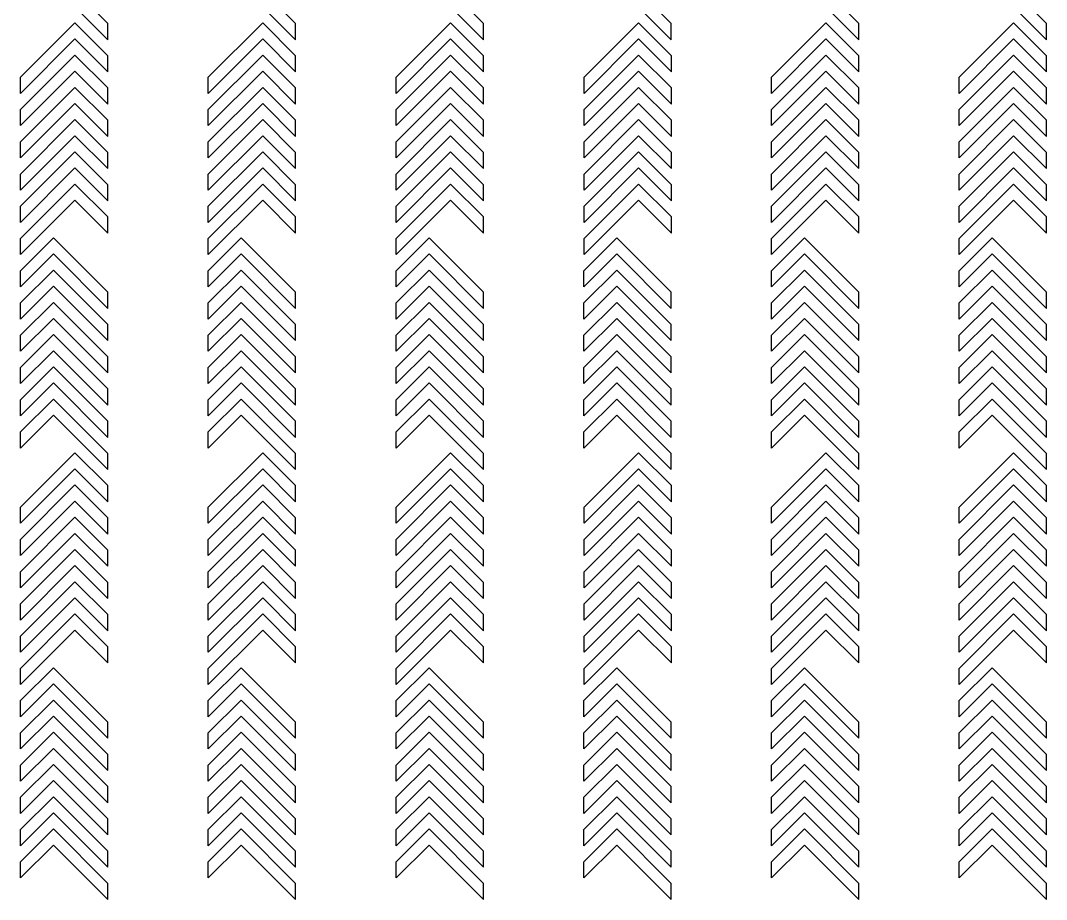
# Model space of a CAD drawing. Header units: millimetres. Extents: x 46777 to 318235, y 145162 to 336036.
# Drawn here: x 143669 to 145260, y 161289 to 162652 of the extents above; entities that cross this region are included whole.
import ezdxf

# ---------------------------------------------------------------- set-up
doc = ezdxf.new("R2010")
doc.units = ezdxf.units.MM

msp = doc.modelspace()

# ---------------------------------------------------------------- linework, layer by layer
at = {"color": 40, "true_color": 0xf8d731}
for p, q in [((143804.2, 162647.6), (143719.9, 162731.9)), ((144095.4, 162647.6), (144011, 162731.9)), ((144386.5, 162647.6), (144302.2, 162731.9)), ((144677.9, 162647.6), (144593.6, 162731.9)), ((144968.8, 162647.6), (144884.4, 162731.9)), ((145259.5, 162647.6), (145175.2, 162731.9)), ((143804.2, 162622.6), (143719.9, 162706.9)), ((144095.4, 162622.6), (144011, 162706.9)), ((144386.5, 162622.6), (144302.2, 162706.9)), ((144677.9, 162622.6), (144593.6, 162706.9)), ((144968.8, 162622.6), (144884.4, 162706.9)), ((145259.5, 162622.6), (145175.2, 162706.9)), ((143668.9, 162564.3), (143753.2, 162648.7)), ((143753.2, 162648.7), (143804.3, 162597.7)), ((143804.2, 162622.6), (143804.2, 162647.6)), ((143960, 162564.3), (144044.4, 162648.7)), ((144044.4, 162648.7), (144095.4, 162597.7)), ((144095.4, 162622.6), (144095.4, 162647.6)), ((144251.1, 162564.3), (144335.5, 162648.7)), ((144335.5, 162648.7), (144386.6, 162597.7)), ((144386.5, 162622.6), (144386.5, 162647.6)), ((144542.6, 162564.3), (144626.9, 162648.7)), ((144626.9, 162648.7), (144678, 162597.7)), ((144677.9, 162622.6), (144677.9, 162647.6)), ((144833.4, 162564.3), (144917.7, 162648.7)), ((144917.7, 162648.7), (144968.8, 162597.7)), ((144968.8, 162622.6), (144968.8, 162647.6)), ((145124.2, 162564.3), (145208.5, 162648.7)), ((145208.5, 162648.7), (145259.6, 162597.7)), ((145259.5, 162622.6), (145259.5, 162647.6)), ((143668.9, 162539.3), (143753.2, 162623.7)), ((143753.2, 162623.7), (143804.3, 162572.7)), ((143960, 162539.3), (144044.4, 162623.7)), ((144044.4, 162623.7), (144095.4, 162572.7)), ((144251.1, 162539.3), (144335.5, 162623.7)), ((144335.5, 162623.7), (144386.6, 162572.7)), ((144542.6, 162539.3), (144626.9, 162623.7)), ((144626.9, 162623.7), (144678, 162572.7)), ((144833.4, 162539.3), (144917.7, 162623.7)), ((144917.7, 162623.7), (144968.8, 162572.7)), ((145124.2, 162539.3), (145208.5, 162623.7)), ((145208.5, 162623.7), (145259.6, 162572.7)), ((143668.9, 162514.3), (143753.2, 162598.7)), ((143753.2, 162598.7), (143804.3, 162547.7)), ((143804.3, 162572.7), (143804.3, 162597.7)), ((143960, 162514.3), (144044.4, 162598.7)), ((144044.4, 162598.7), (144095.4, 162547.7)), ((144095.4, 162572.7), (144095.4, 162597.7)), ((144251.1, 162514.3), (144335.5, 162598.7)), ((144335.5, 162598.7), (144386.6, 162547.7)), ((144386.6, 162572.7), (144386.6, 162597.7)), ((144542.6, 162514.3), (144626.9, 162598.7)), ((144626.9, 162598.7), (144678, 162547.7)), ((144678, 162572.7), (144678, 162597.7)), ((144833.4, 162514.3), (144917.7, 162598.7)), ((144917.7, 162598.7), (144968.8, 162547.7)), ((144968.8, 162572.7), (144968.8, 162597.7)), ((145124.2, 162514.3), (145208.5, 162598.7)), ((145208.5, 162598.7), (145259.6, 162547.7)), ((145259.6, 162572.7), (145259.6, 162597.7)), ((143668.9, 162489.3), (143753.2, 162573.7)), ((143668.9, 162539.3), (143668.9, 162564.3)), ((143753.2, 162573.7), (143804.3, 162522.7)), ((143960, 162489.3), (144044.4, 162573.7)), ((143960, 162539.3), (143960, 162564.3)), ((144044.4, 162573.7), (144095.4, 162522.7)), ((144251.1, 162489.3), (144335.5, 162573.7)), ((144251.1, 162539.3), (144251.1, 162564.3)), ((144335.5, 162573.7), (144386.6, 162522.7)), ((144542.6, 162489.3), (144626.9, 162573.7)), ((144542.6, 162539.3), (144542.6, 162564.3)), ((144626.9, 162573.7), (144678, 162522.7)), ((144833.4, 162489.3), (144917.7, 162573.7)), ((144833.4, 162539.3), (144833.4, 162564.3)), ((144917.7, 162573.7), (144968.8, 162522.7)), ((145124.2, 162489.3), (145208.5, 162573.7)), ((145124.2, 162539.3), (145124.2, 162564.3)), ((145208.5, 162573.7), (145259.6, 162522.7)), ((143668.9, 162464.3), (143753.2, 162548.7)), ((143753.2, 162548.7), (143804.3, 162497.7)), ((143804.3, 162522.7), (143804.3, 162547.7)), ((143960, 162464.3), (144044.4, 162548.7)), ((144044.4, 162548.7), (144095.4, 162497.7)), ((144095.4, 162522.7), (144095.4, 162547.7)), ((144251.1, 162464.3), (144335.5, 162548.7)), ((144335.5, 162548.7), (144386.6, 162497.7)), ((144386.6, 162522.7), (144386.6, 162547.7)), ((144542.6, 162464.3), (144626.9, 162548.7)), ((144626.9, 162548.7), (144678, 162497.7)), ((144678, 162522.7), (144678, 162547.7)), ((144833.4, 162464.3), (144917.7, 162548.7)), ((144917.7, 162548.7), (144968.8, 162497.7)), ((144968.8, 162522.7), (144968.8, 162547.7)), ((145124.2, 162464.3), (145208.5, 162548.7)), ((145208.5, 162548.7), (145259.6, 162497.7)), ((145259.6, 162522.7), (145259.6, 162547.7)), ((143668.9, 162439.3), (143753.2, 162523.7)), ((143753.2, 162523.7), (143804.3, 162472.7)), ((143960, 162439.3), (144044.4, 162523.7)), ((144044.4, 162523.7), (144095.4, 162472.7)), ((144251.1, 162439.3), (144335.5, 162523.7)), ((144335.5, 162523.7), (144386.6, 162472.7)), ((144542.6, 162439.3), (144626.9, 162523.7)), ((144626.9, 162523.7), (144678, 162472.7)), ((144833.4, 162439.3), (144917.7, 162523.7)), ((144917.7, 162523.7), (144968.8, 162472.7)), ((145124.2, 162439.3), (145208.5, 162523.7)), ((145208.5, 162523.7), (145259.6, 162472.7)), ((143668.9, 162489.3), (143668.9, 162514.3)), ((143960, 162489.3), (143960, 162514.3)), ((144251.1, 162489.3), (144251.1, 162514.3)), ((144542.6, 162489.3), (144542.6, 162514.3)), ((144833.4, 162489.3), (144833.4, 162514.3)), ((145124.2, 162489.3), (145124.2, 162514.3)), ((143668.9, 162414.3), (143753.2, 162498.7)), ((143753.2, 162498.7), (143804.3, 162447.7)), ((143804.3, 162472.7), (143804.3, 162497.7)), ((143960, 162414.3), (144044.4, 162498.7)), ((144044.4, 162498.7), (144095.4, 162447.7)), ((144095.4, 162472.7), (144095.4, 162497.7)), ((144251.1, 162414.3), (144335.5, 162498.7)), ((144335.5, 162498.7), (144386.6, 162447.7)), ((144386.6, 162472.7), (144386.6, 162497.7)), ((144542.6, 162414.3), (144626.9, 162498.7)), ((144626.9, 162498.7), (144678, 162447.7)), ((144678, 162472.7), (144678, 162497.7)), ((144833.4, 162414.3), (144917.7, 162498.7)), ((144917.7, 162498.7), (144968.8, 162447.7)), ((144968.8, 162472.7), (144968.8, 162497.7)), ((145124.2, 162414.3), (145208.5, 162498.7)), ((145208.5, 162498.7), (145259.6, 162447.7)), ((145259.6, 162472.7), (145259.6, 162497.7)), ((143668.9, 162389.3), (143753.2, 162473.7)), ((143753.2, 162473.7), (143804.3, 162422.7)), ((143960, 162389.3), (144044.4, 162473.7)), ((144044.4, 162473.7), (144095.4, 162422.7)), ((144251.1, 162389.3), (144335.5, 162473.7)), ((144335.5, 162473.7), (144386.6, 162422.7)), ((144542.6, 162389.3), (144626.9, 162473.7)), ((144626.9, 162473.7), (144678, 162422.7)), ((144833.4, 162389.3), (144917.7, 162473.7)), ((144917.7, 162473.7), (144968.8, 162422.7)), ((145124.2, 162389.3), (145208.5, 162473.7)), ((145208.5, 162473.7), (145259.6, 162422.7)), ((143668.9, 162439.3), (143668.9, 162464.3)), ((143960, 162439.3), (143960, 162464.3)), ((144251.1, 162439.3), (144251.1, 162464.3)), ((144542.6, 162439.3), (144542.6, 162464.3)), ((144833.4, 162439.3), (144833.4, 162464.3)), ((145124.2, 162439.3), (145124.2, 162464.3)), ((143668.9, 162364.3), (143753.2, 162448.7)), ((143753.2, 162448.7), (143804.3, 162397.7)), ((143804.3, 162422.7), (143804.3, 162447.7)), ((143960, 162364.3), (144044.4, 162448.7)), ((144044.4, 162448.7), (144095.4, 162397.7)), ((144095.4, 162422.7), (144095.4, 162447.7)), ((144251.1, 162364.3), (144335.5, 162448.7)), ((144335.5, 162448.7), (144386.6, 162397.7)), ((144386.6, 162422.7), (144386.6, 162447.7)), ((144542.6, 162364.3), (144626.9, 162448.7)), ((144626.9, 162448.7), (144678, 162397.7)), ((144678, 162422.7), (144678, 162447.7)), ((144833.4, 162364.3), (144917.7, 162448.7)), ((144917.7, 162448.7), (144968.8, 162397.7)), ((144968.8, 162422.7), (144968.8, 162447.7)), ((145124.2, 162364.3), (145208.5, 162448.7)), ((145208.5, 162448.7), (145259.6, 162397.7)), ((145259.6, 162422.7), (145259.6, 162447.7)), ((143668.9, 162339.3), (143753.2, 162423.7)), ((143753.2, 162423.7), (143804.3, 162372.7)), ((143960, 162339.3), (144044.4, 162423.7)), ((144044.4, 162423.7), (144095.4, 162372.7)), ((144251.1, 162339.3), (144335.5, 162423.7)), ((144335.5, 162423.7), (144386.6, 162372.7)), ((144542.6, 162339.3), (144626.9, 162423.7)), ((144626.9, 162423.7), (144678, 162372.7)), ((144833.4, 162339.3), (144917.7, 162423.7)), ((144917.7, 162423.7), (144968.8, 162372.7)), ((145124.2, 162339.3), (145208.5, 162423.7)), ((145208.5, 162423.7), (145259.6, 162372.7)), ((143668.9, 162389.3), (143668.9, 162414.3)), ((143960, 162389.3), (143960, 162414.3)), ((144251.1, 162389.3), (144251.1, 162414.3)), ((144542.6, 162389.3), (144542.6, 162414.3)), ((144833.4, 162389.3), (144833.4, 162414.3)), ((145124.2, 162389.3), (145124.2, 162414.3)), ((143668.9, 162314.3), (143753.2, 162398.7)), ((143753.2, 162398.7), (143804.3, 162347.7)), ((143804.3, 162372.7), (143804.3, 162397.7)), ((143960, 162314.3), (144044.4, 162398.7)), ((144044.4, 162398.7), (144095.4, 162347.7)), ((144095.4, 162372.7), (144095.4, 162397.7)), ((144251.1, 162314.3), (144335.5, 162398.7)), ((144335.5, 162398.7), (144386.6, 162347.7)), ((144386.6, 162372.7), (144386.6, 162397.7)), ((144542.6, 162314.3), (144626.9, 162398.7)), ((144626.9, 162398.7), (144678, 162347.7)), ((144678, 162372.7), (144678, 162397.7)), ((144833.4, 162314.3), (144917.7, 162398.7)), ((144917.7, 162398.7), (144968.8, 162347.7)), ((144968.8, 162372.7), (144968.8, 162397.7)), ((145124.2, 162314.3), (145208.5, 162398.7)), ((145208.5, 162398.7), (145259.6, 162347.7)), ((145259.6, 162372.7), (145259.6, 162397.7)), ((143668.9, 162289.3), (143753.2, 162373.7)), ((143753.2, 162373.7), (143804.3, 162322.7)), ((143960, 162289.3), (144044.4, 162373.7)), ((144044.4, 162373.7), (144095.4, 162322.7)), ((144251.1, 162289.3), (144335.5, 162373.7)), ((144335.5, 162373.7), (144386.6, 162322.7)), ((144542.6, 162289.3), (144626.9, 162373.7)), ((144626.9, 162373.7), (144678, 162322.7)), ((144833.4, 162289.3), (144917.7, 162373.7)), ((144917.7, 162373.7), (144968.8, 162322.7)), ((145124.2, 162289.3), (145208.5, 162373.7)), ((145208.5, 162373.7), (145259.6, 162322.7)), ((143668.9, 162339.3), (143668.9, 162364.3)), ((143960, 162339.3), (143960, 162364.3)), ((144251.1, 162339.3), (144251.1, 162364.3)), ((144542.6, 162339.3), (144542.6, 162364.3)), ((144833.4, 162339.3), (144833.4, 162364.3)), ((145124.2, 162339.3), (145124.2, 162364.3)), ((143804.3, 162322.7), (143804.3, 162347.7)), ((144095.4, 162322.7), (144095.4, 162347.7)), ((144386.6, 162322.7), (144386.6, 162347.7)), ((144678, 162322.7), (144678, 162347.7)), ((144968.8, 162322.7), (144968.8, 162347.7)), ((145259.6, 162322.7), (145259.6, 162347.7)), ((143719.9, 162315.3), (143668.8, 162264.4)), ((143668.9, 162289.3), (143668.9, 162314.3)), ((143804.2, 162231), (143719.9, 162315.3)), ((144011, 162315.3), (143960, 162264.4)), ((143960, 162289.3), (143960, 162314.3)), ((144095.4, 162231), (144011, 162315.3)), ((144302.2, 162315.3), (144251.1, 162264.4)), ((144251.1, 162289.3), (144251.1, 162314.3)), ((144386.5, 162231), (144302.2, 162315.3)), ((144593.6, 162315.3), (144542.5, 162264.4)), ((144542.6, 162289.3), (144542.6, 162314.3)), ((144677.9, 162231), (144593.6, 162315.3)), ((144884.4, 162315.3), (144833.3, 162264.4)), ((144833.4, 162289.3), (144833.4, 162314.3)), ((144968.8, 162231), (144884.4, 162315.3)), ((145175.2, 162315.3), (145124.1, 162264.4)), ((145124.2, 162289.3), (145124.2, 162314.3)), ((145259.5, 162231), (145175.2, 162315.3)), ((143719.9, 162290.3), (143668.8, 162239.4)), ((143804.2, 162206), (143719.9, 162290.3)), ((144011, 162290.3), (143960, 162239.4)), ((144095.4, 162206), (144011, 162290.3)), ((144302.2, 162290.3), (144251.1, 162239.4)), ((144386.5, 162206), (144302.2, 162290.3)), ((144593.6, 162290.3), (144542.5, 162239.4)), ((144677.9, 162206), (144593.6, 162290.3)), ((144884.4, 162290.3), (144833.3, 162239.4)), ((144968.8, 162206), (144884.4, 162290.3)), ((145175.2, 162290.3), (145124.1, 162239.4)), ((145259.5, 162206), (145175.2, 162290.3)), ((143719.9, 162265.3), (143668.8, 162214.4)), ((143668.8, 162239.4), (143668.8, 162264.4)), ((143804.2, 162181), (143719.9, 162265.3)), ((144011, 162265.3), (143960, 162214.4)), ((143960, 162239.4), (143960, 162264.4)), ((144095.4, 162181), (144011, 162265.3)), ((144302.2, 162265.3), (144251.1, 162214.4)), ((144251.1, 162239.4), (144251.1, 162264.4)), ((144386.5, 162181), (144302.2, 162265.3)), ((144593.6, 162265.3), (144542.5, 162214.4)), ((144542.5, 162239.4), (144542.5, 162264.4)), ((144677.9, 162181), (144593.6, 162265.3)), ((144884.4, 162265.3), (144833.3, 162214.4)), ((144833.3, 162239.4), (144833.3, 162264.4)), ((144968.8, 162181), (144884.4, 162265.3)), ((145175.2, 162265.3), (145124.1, 162214.4)), ((145124.1, 162239.4), (145124.1, 162264.4)), ((145259.5, 162181), (145175.2, 162265.3)), ((143719.9, 162240.3), (143668.8, 162189.4)), ((143804.2, 162156), (143719.9, 162240.3)), ((143804.2, 162206), (143804.2, 162231)), ((144011, 162240.3), (143960, 162189.4)), ((144095.4, 162156), (144011, 162240.3)), ((144095.4, 162206), (144095.4, 162231)), ((144302.2, 162240.3), (144251.1, 162189.4)), ((144386.5, 162156), (144302.2, 162240.3)), ((144386.5, 162206), (144386.5, 162231)), ((144593.6, 162240.3), (144542.5, 162189.4)), ((144677.9, 162156), (144593.6, 162240.3)), ((144677.9, 162206), (144677.9, 162231)), ((144884.4, 162240.3), (144833.3, 162189.4)), ((144968.8, 162156), (144884.4, 162240.3)), ((144968.8, 162206), (144968.8, 162231)), ((145175.2, 162240.3), (145124.1, 162189.4)), ((145259.5, 162156), (145175.2, 162240.3)), ((145259.5, 162206), (145259.5, 162231)), ((143719.9, 162215.3), (143668.8, 162164.4)), ((143668.8, 162189.4), (143668.8, 162214.4)), ((143804.2, 162131), (143719.9, 162215.3)), ((144011, 162215.3), (143960, 162164.4)), ((143960, 162189.4), (143960, 162214.4)), ((144095.4, 162131), (144011, 162215.3)), ((144302.2, 162215.3), (144251.1, 162164.4)), ((144251.1, 162189.4), (144251.1, 162214.4)), ((144386.5, 162131), (144302.2, 162215.3)), ((144593.6, 162215.3), (144542.5, 162164.4)), ((144542.5, 162189.4), (144542.5, 162214.4)), ((144677.9, 162131), (144593.6, 162215.3)), ((144884.4, 162215.3), (144833.3, 162164.4)), ((144833.3, 162189.4), (144833.3, 162214.4)), ((144968.8, 162131), (144884.4, 162215.3)), ((145175.2, 162215.3), (145124.1, 162164.4)), ((145124.1, 162189.4), (145124.1, 162214.4)), ((145259.5, 162131), (145175.2, 162215.3)), ((143719.9, 162190.3), (143668.8, 162139.4)), ((143804.2, 162106), (143719.9, 162190.3)), ((144011, 162190.3), (143960, 162139.4)), ((144095.4, 162106), (144011, 162190.3)), ((144302.2, 162190.3), (144251.1, 162139.4)), ((144386.5, 162106), (144302.2, 162190.3)), ((144593.6, 162190.3), (144542.5, 162139.4)), ((144677.9, 162106), (144593.6, 162190.3)), ((144884.4, 162190.3), (144833.3, 162139.4)), ((144968.8, 162106), (144884.4, 162190.3)), ((145175.2, 162190.3), (145124.1, 162139.4)), ((145259.5, 162106), (145175.2, 162190.3)), ((143804.2, 162156), (143804.2, 162181)), ((144095.4, 162156), (144095.4, 162181)), ((144386.5, 162156), (144386.5, 162181)), ((144677.9, 162156), (144677.9, 162181)), ((144968.8, 162156), (144968.8, 162181)), ((145259.5, 162156), (145259.5, 162181)), ((143719.9, 162165.3), (143668.8, 162114.4)), ((143668.8, 162139.4), (143668.8, 162164.4)), ((143804.2, 162081), (143719.9, 162165.3)), ((144011, 162165.3), (143960, 162114.4)), ((143960, 162139.4), (143960, 162164.4)), ((144095.4, 162081), (144011, 162165.3)), ((144302.2, 162165.3), (144251.1, 162114.4)), ((144251.1, 162139.4), (144251.1, 162164.4)), ((144386.5, 162081), (144302.2, 162165.3)), ((144593.6, 162165.3), (144542.5, 162114.4)), ((144542.5, 162139.4), (144542.5, 162164.4)), ((144677.9, 162081), (144593.6, 162165.3)), ((144884.4, 162165.3), (144833.3, 162114.4)), ((144833.3, 162139.4), (144833.3, 162164.4)), ((144968.8, 162081), (144884.4, 162165.3)), ((145175.2, 162165.3), (145124.1, 162114.4)), ((145124.1, 162139.4), (145124.1, 162164.4)), ((145259.5, 162081), (145175.2, 162165.3)), ((143719.9, 162140.3), (143668.8, 162089.4)), ((143804.2, 162056), (143719.9, 162140.3)), ((144011, 162140.3), (143960, 162089.4)), ((144095.4, 162056), (144011, 162140.3)), ((144302.2, 162140.3), (144251.1, 162089.4)), ((144386.5, 162056), (144302.2, 162140.3)), ((144593.6, 162140.3), (144542.5, 162089.4)), ((144677.9, 162056), (144593.6, 162140.3)), ((144884.4, 162140.3), (144833.3, 162089.4)), ((144968.8, 162056), (144884.4, 162140.3)), ((145175.2, 162140.3), (145124.1, 162089.4)), ((145259.5, 162056), (145175.2, 162140.3)), ((143804.2, 162106), (143804.2, 162131)), ((144095.4, 162106), (144095.4, 162131)), ((144386.5, 162106), (144386.5, 162131)), ((144677.9, 162106), (144677.9, 162131)), ((144968.8, 162106), (144968.8, 162131)), ((145259.5, 162106), (145259.5, 162131)), ((143719.9, 162115.3), (143668.8, 162064.4)), ((143668.8, 162089.4), (143668.8, 162114.4)), ((143804.2, 162031), (143719.9, 162115.3)), ((144011, 162115.3), (143960, 162064.4)), ((143960, 162089.4), (143960, 162114.4)), ((144095.4, 162031), (144011, 162115.3)), ((144302.2, 162115.3), (144251.1, 162064.4)), ((144251.1, 162089.4), (144251.1, 162114.4)), ((144386.5, 162031), (144302.2, 162115.3)), ((144593.6, 162115.3), (144542.5, 162064.4)), ((144542.5, 162089.4), (144542.5, 162114.4)), ((144677.9, 162031), (144593.6, 162115.3)), ((144884.4, 162115.3), (144833.3, 162064.4)), ((144833.3, 162089.4), (144833.3, 162114.4)), ((144968.8, 162031), (144884.4, 162115.3)), ((145175.2, 162115.3), (145124.1, 162064.4)), ((145124.1, 162089.4), (145124.1, 162114.4)), ((145259.5, 162031), (145175.2, 162115.3)), ((143719.9, 162090.3), (143668.8, 162039.4)), ((143804.2, 162006), (143719.9, 162090.3)), ((144011, 162090.3), (143960, 162039.4)), ((144095.4, 162006), (144011, 162090.3)), ((144302.2, 162090.3), (144251.1, 162039.4)), ((144386.5, 162006), (144302.2, 162090.3)), ((144593.6, 162090.3), (144542.5, 162039.4)), ((144677.9, 162006), (144593.6, 162090.3)), ((144884.4, 162090.3), (144833.3, 162039.4)), ((144968.8, 162006), (144884.4, 162090.3)), ((145175.2, 162090.3), (145124.1, 162039.4)), ((145259.5, 162006), (145175.2, 162090.3)), ((143804.2, 162056), (143804.2, 162081)), ((144095.4, 162056), (144095.4, 162081)), ((144386.5, 162056), (144386.5, 162081)), ((144677.9, 162056), (144677.9, 162081)), ((144968.8, 162056), (144968.8, 162081)), ((145259.5, 162056), (145259.5, 162081)), ((143719.9, 162065.3), (143668.8, 162014.4)), ((143668.8, 162039.4), (143668.8, 162064.4)), ((143804.2, 161981), (143719.9, 162065.3)), ((144011, 162065.3), (143960, 162014.4)), ((143960, 162039.4), (143960, 162064.4)), ((144095.4, 161981), (144011, 162065.3)), ((144302.2, 162065.3), (144251.1, 162014.4)), ((144251.1, 162039.4), (144251.1, 162064.4)), ((144386.5, 161981), (144302.2, 162065.3)), ((144593.6, 162065.3), (144542.5, 162014.4)), ((144542.5, 162039.4), (144542.5, 162064.4)), ((144677.9, 161981), (144593.6, 162065.3)), ((144884.4, 162065.3), (144833.3, 162014.4)), ((144833.3, 162039.4), (144833.3, 162064.4)), ((144968.8, 161981), (144884.4, 162065.3)), ((145175.2, 162065.3), (145124.1, 162014.4)), ((145124.1, 162039.4), (145124.1, 162064.4)), ((145259.5, 161981), (145175.2, 162065.3)), ((143719.9, 162040.3), (143668.8, 161989.4)), ((143804.2, 161956), (143719.9, 162040.3)), ((144011, 162040.3), (143960, 161989.4)), ((144095.4, 161956), (144011, 162040.3)), ((144302.2, 162040.3), (144251.1, 161989.4)), ((144386.5, 161956), (144302.2, 162040.3)), ((144593.6, 162040.3), (144542.5, 161989.4)), ((144677.9, 161956), (144593.6, 162040.3)), ((144884.4, 162040.3), (144833.3, 161989.4)), ((144968.8, 161956), (144884.4, 162040.3)), ((145175.2, 162040.3), (145124.1, 161989.4)), ((145259.5, 161956), (145175.2, 162040.3)), ((143804.2, 162006), (143804.2, 162031)), ((144095.4, 162006), (144095.4, 162031)), ((144386.5, 162006), (144386.5, 162031)), ((144677.9, 162006), (144677.9, 162031)), ((144968.8, 162006), (144968.8, 162031)), ((145259.5, 162006), (145259.5, 162031)), ((143668.8, 161989.4), (143668.8, 162014.4)), ((143960, 161989.4), (143960, 162014.4)), ((144251.1, 161989.4), (144251.1, 162014.4)), ((144542.5, 161989.4), (144542.5, 162014.4)), ((144833.3, 161989.4), (144833.3, 162014.4)), ((145124.1, 161989.4), (145124.1, 162014.4)), ((143668.9, 161897.7), (143753.2, 161982.1)), ((143753.2, 161982.1), (143804.3, 161931.1)), ((143804.2, 161956), (143804.2, 161981)), ((143960, 161897.7), (144044.4, 161982.1)), ((144044.4, 161982.1), (144095.4, 161931.1)), ((144095.4, 161956), (144095.4, 161981)), ((144251.1, 161897.7), (144335.5, 161982.1)), ((144335.5, 161982.1), (144386.6, 161931.1)), ((144386.5, 161956), (144386.5, 161981)), ((144542.6, 161897.7), (144626.9, 161982.1)), ((144626.9, 161982.1), (144678, 161931.1)), ((144677.9, 161956), (144677.9, 161981)), ((144833.4, 161897.7), (144917.7, 161982.1)), ((144917.7, 161982.1), (144968.8, 161931.1)), ((144968.8, 161956), (144968.8, 161981)), ((145124.2, 161897.7), (145208.5, 161982.1)), ((145208.5, 161982.1), (145259.6, 161931.1)), ((145259.5, 161956), (145259.5, 161981)), ((143668.9, 161872.7), (143753.2, 161957.1)), ((143753.2, 161957.1), (143804.3, 161906.1)), ((143960, 161872.7), (144044.4, 161957.1)), ((144044.4, 161957.1), (144095.4, 161906.1)), ((144251.1, 161872.7), (144335.5, 161957.1)), ((144335.5, 161957.1), (144386.6, 161906.1)), ((144542.6, 161872.7), (144626.9, 161957.1)), ((144626.9, 161957.1), (144678, 161906.1)), ((144833.4, 161872.7), (144917.7, 161957.1)), ((144917.7, 161957.1), (144968.8, 161906.1)), ((145124.2, 161872.7), (145208.5, 161957.1)), ((145208.5, 161957.1), (145259.6, 161906.1)), ((143668.9, 161847.7), (143753.2, 161932.1)), ((143753.2, 161932.1), (143804.3, 161881.1)), ((143804.3, 161906.1), (143804.3, 161931.1)), ((143960, 161847.7), (144044.4, 161932.1)), ((144044.4, 161932.1), (144095.4, 161881.1)), ((144095.4, 161906.1), (144095.4, 161931.1)), ((144251.1, 161847.7), (144335.5, 161932.1)), ((144335.5, 161932.1), (144386.6, 161881.1)), ((144386.6, 161906.1), (144386.6, 161931.1)), ((144542.6, 161847.7), (144626.9, 161932.1)), ((144626.9, 161932.1), (144678, 161881.1)), ((144678, 161906.1), (144678, 161931.1)), ((144833.4, 161847.7), (144917.7, 161932.1)), ((144917.7, 161932.1), (144968.8, 161881.1)), ((144968.8, 161906.1), (144968.8, 161931.1)), ((145124.2, 161847.7), (145208.5, 161932.1)), ((145208.5, 161932.1), (145259.6, 161881.1)), ((145259.6, 161906.1), (145259.6, 161931.1)), ((143668.9, 161822.7), (143753.2, 161907.1)), ((143668.9, 161872.7), (143668.9, 161897.7)), ((143753.2, 161907.1), (143804.3, 161856.1)), ((143960, 161822.7), (144044.4, 161907.1)), ((143960, 161872.7), (143960, 161897.7)), ((144044.4, 161907.1), (144095.4, 161856.1)), ((144251.1, 161822.7), (144335.5, 161907.1)), ((144251.1, 161872.7), (144251.1, 161897.7)), ((144335.5, 161907.1), (144386.6, 161856.1)), ((144542.6, 161822.7), (144626.9, 161907.1)), ((144542.6, 161872.7), (144542.6, 161897.7)), ((144626.9, 161907.1), (144678, 161856.1)), ((144833.4, 161822.7), (144917.7, 161907.1)), ((144833.4, 161872.7), (144833.4, 161897.7)), ((144917.7, 161907.1), (144968.8, 161856.1)), ((145124.2, 161822.7), (145208.5, 161907.1)), ((145124.2, 161872.7), (145124.2, 161897.7)), ((145208.5, 161907.1), (145259.6, 161856.1)), ((143668.9, 161797.7), (143753.2, 161882.1)), ((143753.2, 161882.1), (143804.3, 161831.1)), ((143804.3, 161856.1), (143804.3, 161881.1)), ((143960, 161797.7), (144044.4, 161882.1)), ((144044.4, 161882.1), (144095.4, 161831.1)), ((144095.4, 161856.1), (144095.4, 161881.1)), ((144251.1, 161797.7), (144335.5, 161882.1)), ((144335.5, 161882.1), (144386.6, 161831.1)), ((144386.6, 161856.1), (144386.6, 161881.1)), ((144542.6, 161797.7), (144626.9, 161882.1)), ((144626.9, 161882.1), (144678, 161831.1)), ((144678, 161856.1), (144678, 161881.1)), ((144833.4, 161797.7), (144917.7, 161882.1)), ((144917.7, 161882.1), (144968.8, 161831.1)), ((144968.8, 161856.1), (144968.8, 161881.1)), ((145124.2, 161797.7), (145208.5, 161882.1)), ((145208.5, 161882.1), (145259.6, 161831.1)), ((145259.6, 161856.1), (145259.6, 161881.1)), ((143668.9, 161772.7), (143753.2, 161857.1)), ((143668.9, 161822.7), (143668.9, 161847.7)), ((143753.2, 161857.1), (143804.3, 161806.1)), ((143960, 161772.7), (144044.4, 161857.1)), ((143960, 161822.7), (143960, 161847.7)), ((144044.4, 161857.1), (144095.4, 161806.1)), ((144251.1, 161772.7), (144335.5, 161857.1)), ((144251.1, 161822.7), (144251.1, 161847.7)), ((144335.5, 161857.1), (144386.6, 161806.1)), ((144542.6, 161772.7), (144626.9, 161857.1)), ((144542.6, 161822.7), (144542.6, 161847.7)), ((144626.9, 161857.1), (144678, 161806.1)), ((144833.4, 161772.7), (144917.7, 161857.1)), ((144833.4, 161822.7), (144833.4, 161847.7)), ((144917.7, 161857.1), (144968.8, 161806.1)), ((145124.2, 161772.7), (145208.5, 161857.1)), ((145124.2, 161822.7), (145124.2, 161847.7)), ((145208.5, 161857.1), (145259.6, 161806.1)), ((143668.9, 161747.7), (143753.2, 161832.1)), ((143753.2, 161832.1), (143804.3, 161781.1)), ((143960, 161747.7), (144044.4, 161832.1)), ((144044.4, 161832.1), (144095.4, 161781.1)), ((144251.1, 161747.7), (144335.5, 161832.1)), ((144335.5, 161832.1), (144386.6, 161781.1)), ((144542.6, 161747.7), (144626.9, 161832.1)), ((144626.9, 161832.1), (144678, 161781.1)), ((144833.4, 161747.7), (144917.7, 161832.1)), ((144917.7, 161832.1), (144968.8, 161781.1)), ((145124.2, 161747.7), (145208.5, 161832.1)), ((145208.5, 161832.1), (145259.6, 161781.1)), ((143804.3, 161806.1), (143804.3, 161831.1)), ((144095.4, 161806.1), (144095.4, 161831.1)), ((144386.6, 161806.1), (144386.6, 161831.1)), ((144678, 161806.1), (144678, 161831.1)), ((144968.8, 161806.1), (144968.8, 161831.1)), ((145259.6, 161806.1), (145259.6, 161831.1)), ((143668.9, 161722.7), (143753.2, 161807.1)), ((143753.2, 161807.1), (143804.3, 161756.1)), ((143960, 161722.7), (144044.4, 161807.1)), ((144044.4, 161807.1), (144095.4, 161756.1)), ((144251.1, 161722.7), (144335.5, 161807.1)), ((144335.5, 161807.1), (144386.6, 161756.1)), ((144542.6, 161722.7), (144626.9, 161807.1)), ((144626.9, 161807.1), (144678, 161756.1)), ((144833.4, 161722.7), (144917.7, 161807.1)), ((144917.7, 161807.1), (144968.8, 161756.1)), ((145124.2, 161722.7), (145208.5, 161807.1)), ((145208.5, 161807.1), (145259.6, 161756.1)), ((143668.9, 161772.7), (143668.9, 161797.7)), ((143960, 161772.7), (143960, 161797.7)), ((144251.1, 161772.7), (144251.1, 161797.7)), ((144542.6, 161772.7), (144542.6, 161797.7)), ((144833.4, 161772.7), (144833.4, 161797.7)), ((145124.2, 161772.7), (145124.2, 161797.7)), ((143668.9, 161697.7), (143753.2, 161782.1)), ((143753.2, 161782.1), (143804.3, 161731.1)), ((143804.3, 161756.1), (143804.3, 161781.1)), ((143960, 161697.7), (144044.4, 161782.1)), ((144044.4, 161782.1), (144095.4, 161731.1)), ((144095.4, 161756.1), (144095.4, 161781.1)), ((144251.1, 161697.7), (144335.5, 161782.1)), ((144335.5, 161782.1), (144386.6, 161731.1)), ((144386.6, 161756.1), (144386.6, 161781.1)), ((144542.6, 161697.7), (144626.9, 161782.1)), ((144626.9, 161782.1), (144678, 161731.1)), ((144678, 161756.1), (144678, 161781.1)), ((144833.4, 161697.7), (144917.7, 161782.1)), ((144917.7, 161782.1), (144968.8, 161731.1)), ((144968.8, 161756.1), (144968.8, 161781.1)), ((145124.2, 161697.7), (145208.5, 161782.1)), ((145208.5, 161782.1), (145259.6, 161731.1)), ((145259.6, 161756.1), (145259.6, 161781.1)), ((143668.9, 161672.7), (143753.2, 161757.1)), ((143753.2, 161757.1), (143804.3, 161706.1)), ((143960, 161672.7), (144044.4, 161757.1)), ((144044.4, 161757.1), (144095.4, 161706.1)), ((144251.1, 161672.7), (144335.5, 161757.1)), ((144335.5, 161757.1), (144386.6, 161706.1)), ((144542.6, 161672.7), (144626.9, 161757.1)), ((144626.9, 161757.1), (144678, 161706.1)), ((144833.4, 161672.7), (144917.7, 161757.1)), ((144917.7, 161757.1), (144968.8, 161706.1)), ((145124.2, 161672.7), (145208.5, 161757.1)), ((145208.5, 161757.1), (145259.6, 161706.1)), ((143668.9, 161722.7), (143668.9, 161747.7)), ((143960, 161722.7), (143960, 161747.7)), ((144251.1, 161722.7), (144251.1, 161747.7)), ((144542.6, 161722.7), (144542.6, 161747.7)), ((144833.4, 161722.7), (144833.4, 161747.7)), ((145124.2, 161722.7), (145124.2, 161747.7)), ((143668.9, 161647.7), (143753.2, 161732.1)), ((143753.2, 161732.1), (143804.3, 161681.1)), ((143804.3, 161706.1), (143804.3, 161731.1)), ((143960, 161647.7), (144044.4, 161732.1)), ((144044.4, 161732.1), (144095.4, 161681.1)), ((144095.4, 161706.1), (144095.4, 161731.1)), ((144251.1, 161647.7), (144335.5, 161732.1)), ((144335.5, 161732.1), (144386.6, 161681.1)), ((144386.6, 161706.1), (144386.6, 161731.1)), ((144542.6, 161647.7), (144626.9, 161732.1)), ((144626.9, 161732.1), (144678, 161681.1)), ((144678, 161706.1), (144678, 161731.1)), ((144833.4, 161647.7), (144917.7, 161732.1)), ((144917.7, 161732.1), (144968.8, 161681.1)), ((144968.8, 161706.1), (144968.8, 161731.1)), ((145124.2, 161647.7), (145208.5, 161732.1)), ((145208.5, 161732.1), (145259.6, 161681.1)), ((145259.6, 161706.1), (145259.6, 161731.1)), ((143668.9, 161622.7), (143753.2, 161707.1)), ((143753.2, 161707.1), (143804.3, 161656.1)), ((143960, 161622.7), (144044.4, 161707.1)), ((144044.4, 161707.1), (144095.4, 161656.1)), ((144251.1, 161622.7), (144335.5, 161707.1)), ((144335.5, 161707.1), (144386.6, 161656.1)), ((144542.6, 161622.7), (144626.9, 161707.1)), ((144626.9, 161707.1), (144678, 161656.1)), ((144833.4, 161622.7), (144917.7, 161707.1)), ((144917.7, 161707.1), (144968.8, 161656.1)), ((145124.2, 161622.7), (145208.5, 161707.1)), ((145208.5, 161707.1), (145259.6, 161656.1)), ((143668.9, 161672.7), (143668.9, 161697.7)), ((143960, 161672.7), (143960, 161697.7)), ((144251.1, 161672.7), (144251.1, 161697.7)), ((144542.6, 161672.7), (144542.6, 161697.7)), ((144833.4, 161672.7), (144833.4, 161697.7)), ((145124.2, 161672.7), (145124.2, 161697.7)), ((143804.3, 161656.1), (143804.3, 161681.1)), ((144095.4, 161656.1), (144095.4, 161681.1)), ((144386.6, 161656.1), (144386.6, 161681.1)), ((144678, 161656.1), (144678, 161681.1)), ((144968.8, 161656.1), (144968.8, 161681.1)), ((145259.6, 161656.1), (145259.6, 161681.1)), ((143719.9, 161648.7), (143668.8, 161597.8)), ((143668.9, 161622.7), (143668.9, 161647.7)), ((143804.2, 161564.4), (143719.9, 161648.7)), ((144011, 161648.7), (143960, 161597.8)), ((143960, 161622.7), (143960, 161647.7)), ((144095.4, 161564.4), (144011, 161648.7)), ((144302.2, 161648.7), (144251.1, 161597.8)), ((144251.1, 161622.7), (144251.1, 161647.7)), ((144386.5, 161564.4), (144302.2, 161648.7)), ((144593.6, 161648.7), (144542.5, 161597.8)), ((144542.6, 161622.7), (144542.6, 161647.7)), ((144677.9, 161564.4), (144593.6, 161648.7)), ((144884.4, 161648.7), (144833.3, 161597.8)), ((144833.4, 161622.7), (144833.4, 161647.7)), ((144968.8, 161564.4), (144884.4, 161648.7)), ((145175.2, 161648.7), (145124.1, 161597.8)), ((145124.2, 161622.7), (145124.2, 161647.7)), ((145259.5, 161564.4), (145175.2, 161648.7)), ((143719.9, 161623.7), (143668.8, 161572.8)), ((143804.2, 161539.4), (143719.9, 161623.7)), ((144011, 161623.7), (143960, 161572.8)), ((144095.4, 161539.4), (144011, 161623.7)), ((144302.2, 161623.7), (144251.1, 161572.8)), ((144386.5, 161539.4), (144302.2, 161623.7)), ((144593.6, 161623.7), (144542.5, 161572.8)), ((144677.9, 161539.4), (144593.6, 161623.7)), ((144884.4, 161623.7), (144833.3, 161572.8)), ((144968.8, 161539.4), (144884.4, 161623.7)), ((145175.2, 161623.7), (145124.1, 161572.8)), ((145259.5, 161539.4), (145175.2, 161623.7)), ((143719.9, 161598.7), (143668.8, 161547.8)), ((143668.8, 161572.8), (143668.8, 161597.8)), ((143804.2, 161514.4), (143719.9, 161598.7)), ((144011, 161598.7), (143960, 161547.8)), ((143960, 161572.8), (143960, 161597.8)), ((144095.4, 161514.4), (144011, 161598.7)), ((144302.2, 161598.7), (144251.1, 161547.8)), ((144251.1, 161572.8), (144251.1, 161597.8)), ((144386.5, 161514.4), (144302.2, 161598.7)), ((144593.6, 161598.7), (144542.5, 161547.8)), ((144542.5, 161572.8), (144542.5, 161597.8)), ((144677.9, 161514.4), (144593.6, 161598.7)), ((144884.4, 161598.7), (144833.3, 161547.8)), ((144833.3, 161572.8), (144833.3, 161597.8)), ((144968.8, 161514.4), (144884.4, 161598.7)), ((145175.2, 161598.7), (145124.1, 161547.8)), ((145124.1, 161572.8), (145124.1, 161597.8)), ((145259.5, 161514.4), (145175.2, 161598.7)), ((143719.9, 161573.7), (143668.8, 161522.8)), ((143804.2, 161489.4), (143719.9, 161573.7)), ((143804.2, 161539.4), (143804.2, 161564.4)), ((144011, 161573.7), (143960, 161522.8)), ((144095.4, 161489.4), (144011, 161573.7)), ((144095.4, 161539.4), (144095.4, 161564.4)), ((144302.2, 161573.7), (144251.1, 161522.8)), ((144386.5, 161489.4), (144302.2, 161573.7)), ((144386.5, 161539.4), (144386.5, 161564.4)), ((144593.6, 161573.7), (144542.5, 161522.8)), ((144677.9, 161489.4), (144593.6, 161573.7)), ((144677.9, 161539.4), (144677.9, 161564.4)), ((144884.4, 161573.7), (144833.3, 161522.8)), ((144968.8, 161489.4), (144884.4, 161573.7)), ((144968.8, 161539.4), (144968.8, 161564.4)), ((145175.2, 161573.7), (145124.1, 161522.8)), ((145259.5, 161489.4), (145175.2, 161573.7)), ((145259.5, 161539.4), (145259.5, 161564.4)), ((143719.9, 161548.7), (143668.8, 161497.8)), ((143668.8, 161522.8), (143668.8, 161547.8)), ((143804.2, 161464.4), (143719.9, 161548.7)), ((144011, 161548.7), (143960, 161497.8)), ((143960, 161522.8), (143960, 161547.8)), ((144095.4, 161464.4), (144011, 161548.7)), ((144302.2, 161548.7), (144251.1, 161497.8)), ((144251.1, 161522.8), (144251.1, 161547.8)), ((144386.5, 161464.4), (144302.2, 161548.7)), ((144593.6, 161548.7), (144542.5, 161497.8)), ((144542.5, 161522.8), (144542.5, 161547.8)), ((144677.9, 161464.4), (144593.6, 161548.7)), ((144884.4, 161548.7), (144833.3, 161497.8)), ((144833.3, 161522.8), (144833.3, 161547.8)), ((144968.8, 161464.4), (144884.4, 161548.7)), ((145175.2, 161548.7), (145124.1, 161497.8)), ((145124.1, 161522.8), (145124.1, 161547.8)), ((145259.5, 161464.4), (145175.2, 161548.7)), ((143719.9, 161523.7), (143668.8, 161472.8)), ((143804.2, 161439.4), (143719.9, 161523.7)), ((143804.2, 161489.4), (143804.2, 161514.4)), ((144011, 161523.7), (143960, 161472.8)), ((144095.4, 161439.4), (144011, 161523.7)), ((144095.4, 161489.4), (144095.4, 161514.4)), ((144302.2, 161523.7), (144251.1, 161472.8)), ((144386.5, 161439.4), (144302.2, 161523.7)), ((144386.5, 161489.4), (144386.5, 161514.4)), ((144593.6, 161523.7), (144542.5, 161472.8)), ((144677.9, 161439.4), (144593.6, 161523.7)), ((144677.9, 161489.4), (144677.9, 161514.4)), ((144884.4, 161523.7), (144833.3, 161472.8)), ((144968.8, 161439.4), (144884.4, 161523.7)), ((144968.8, 161489.4), (144968.8, 161514.4)), ((145175.2, 161523.7), (145124.1, 161472.8)), ((145259.5, 161439.4), (145175.2, 161523.7)), ((145259.5, 161489.4), (145259.5, 161514.4)), ((143719.9, 161498.7), (143668.8, 161447.8)), ((143668.8, 161472.8), (143668.8, 161497.8)), ((143804.2, 161414.4), (143719.9, 161498.7)), ((144011, 161498.7), (143960, 161447.8)), ((143960, 161472.8), (143960, 161497.8)), ((144095.4, 161414.4), (144011, 161498.7)), ((144302.2, 161498.7), (144251.1, 161447.8)), ((144251.1, 161472.8), (144251.1, 161497.8)), ((144386.5, 161414.4), (144302.2, 161498.7)), ((144593.6, 161498.7), (144542.5, 161447.8)), ((144542.5, 161472.8), (144542.5, 161497.8)), ((144677.9, 161414.4), (144593.6, 161498.7)), ((144884.4, 161498.7), (144833.3, 161447.8)), ((144833.3, 161472.8), (144833.3, 161497.8)), ((144968.8, 161414.4), (144884.4, 161498.7)), ((145175.2, 161498.7), (145124.1, 161447.8)), ((145124.1, 161472.8), (145124.1, 161497.8)), ((145259.5, 161414.4), (145175.2, 161498.7)), ((143719.9, 161473.7), (143668.8, 161422.8)), ((143804.2, 161389.4), (143719.9, 161473.7)), ((144011, 161473.7), (143960, 161422.8)), ((144095.4, 161389.4), (144011, 161473.7)), ((144302.2, 161473.7), (144251.1, 161422.8)), ((144386.5, 161389.4), (144302.2, 161473.7)), ((144593.6, 161473.7), (144542.5, 161422.8)), ((144677.9, 161389.4), (144593.6, 161473.7)), ((144884.4, 161473.7), (144833.3, 161422.8)), ((144968.8, 161389.4), (144884.4, 161473.7)), ((145175.2, 161473.7), (145124.1, 161422.8)), ((145259.5, 161389.4), (145175.2, 161473.7)), ((143804.2, 161439.4), (143804.2, 161464.4)), ((144095.4, 161439.4), (144095.4, 161464.4)), ((144386.5, 161439.4), (144386.5, 161464.4)), ((144677.9, 161439.4), (144677.9, 161464.4)), ((144968.8, 161439.4), (144968.8, 161464.4)), ((145259.5, 161439.4), (145259.5, 161464.4)), ((143719.9, 161448.7), (143668.8, 161397.8)), ((143668.8, 161422.8), (143668.8, 161447.8)), ((143804.2, 161364.4), (143719.9, 161448.7)), ((144011, 161448.7), (143960, 161397.8)), ((143960, 161422.8), (143960, 161447.8)), ((144095.4, 161364.4), (144011, 161448.7)), ((144302.2, 161448.7), (144251.1, 161397.8)), ((144251.1, 161422.8), (144251.1, 161447.8)), ((144386.5, 161364.4), (144302.2, 161448.7)), ((144593.6, 161448.7), (144542.5, 161397.8)), ((144542.5, 161422.8), (144542.5, 161447.8)), ((144677.9, 161364.4), (144593.6, 161448.7)), ((144884.4, 161448.7), (144833.3, 161397.8)), ((144833.3, 161422.8), (144833.3, 161447.8)), ((144968.8, 161364.4), (144884.4, 161448.7)), ((145175.2, 161448.7), (145124.1, 161397.8)), ((145124.1, 161422.8), (145124.1, 161447.8)), ((145259.5, 161364.4), (145175.2, 161448.7)), ((143719.9, 161423.7), (143668.8, 161372.8)), ((143804.2, 161339.4), (143719.9, 161423.7)), ((144011, 161423.7), (143960, 161372.8)), ((144095.4, 161339.4), (144011, 161423.7)), ((144302.2, 161423.7), (144251.1, 161372.8)), ((144386.5, 161339.4), (144302.2, 161423.7)), ((144593.6, 161423.7), (144542.5, 161372.8)), ((144677.9, 161339.4), (144593.6, 161423.7)), ((144884.4, 161423.7), (144833.3, 161372.8)), ((144968.8, 161339.4), (144884.4, 161423.7)), ((145175.2, 161423.7), (145124.1, 161372.8)), ((145259.5, 161339.4), (145175.2, 161423.7)), ((143804.2, 161389.4), (143804.2, 161414.4)), ((144095.4, 161389.4), (144095.4, 161414.4)), ((144386.5, 161389.4), (144386.5, 161414.4)), ((144677.9, 161389.4), (144677.9, 161414.4)), ((144968.8, 161389.4), (144968.8, 161414.4)), ((145259.5, 161389.4), (145259.5, 161414.4)), ((143719.9, 161398.7), (143668.8, 161347.8)), ((143668.8, 161372.8), (143668.8, 161397.8)), ((143804.2, 161314.4), (143719.9, 161398.7)), ((144011, 161398.7), (143960, 161347.8)), ((143960, 161372.8), (143960, 161397.8)), ((144095.4, 161314.4), (144011, 161398.7)), ((144302.2, 161398.7), (144251.1, 161347.8)), ((144251.1, 161372.8), (144251.1, 161397.8)), ((144386.5, 161314.4), (144302.2, 161398.7)), ((144593.6, 161398.7), (144542.5, 161347.8)), ((144542.5, 161372.8), (144542.5, 161397.8)), ((144677.9, 161314.4), (144593.6, 161398.7)), ((144884.4, 161398.7), (144833.3, 161347.8)), ((144833.3, 161372.8), (144833.3, 161397.8)), ((144968.8, 161314.4), (144884.4, 161398.7)), ((145175.2, 161398.7), (145124.1, 161347.8)), ((145124.1, 161372.8), (145124.1, 161397.8)), ((145259.5, 161314.4), (145175.2, 161398.7)), ((143719.9, 161373.7), (143668.8, 161322.8)), ((143804.2, 161289.4), (143719.9, 161373.7)), ((144011, 161373.7), (143960, 161322.8)), ((144095.4, 161289.4), (144011, 161373.7)), ((144302.2, 161373.7), (144251.1, 161322.8)), ((144386.5, 161289.4), (144302.2, 161373.7)), ((144593.6, 161373.7), (144542.5, 161322.8)), ((144677.9, 161289.4), (144593.6, 161373.7)), ((144884.4, 161373.7), (144833.3, 161322.8)), ((144968.8, 161289.4), (144884.4, 161373.7)), ((145175.2, 161373.7), (145124.1, 161322.8)), ((145259.5, 161289.4), (145175.2, 161373.7)), ((143804.2, 161339.4), (143804.2, 161364.4)), ((144095.4, 161339.4), (144095.4, 161364.4)), ((144386.5, 161339.4), (144386.5, 161364.4)), ((144677.9, 161339.4), (144677.9, 161364.4)), ((144968.8, 161339.4), (144968.8, 161364.4)), ((145259.5, 161339.4), (145259.5, 161364.4)), ((143668.8, 161322.8), (143668.8, 161347.8)), ((143960, 161322.8), (143960, 161347.8)), ((144251.1, 161322.8), (144251.1, 161347.8)), ((144542.5, 161322.8), (144542.5, 161347.8)), ((144833.3, 161322.8), (144833.3, 161347.8)), ((145124.1, 161322.8), (145124.1, 161347.8)), ((143804.2, 161289.4), (143804.2, 161314.4)), ((144095.4, 161289.4), (144095.4, 161314.4)), ((144386.5, 161289.4), (144386.5, 161314.4)), ((144677.9, 161289.4), (144677.9, 161314.4)), ((144968.8, 161289.4), (144968.8, 161314.4)), ((145259.5, 161289.4), (145259.5, 161314.4))]:
    msp.add_line(p, q, dxfattribs=at)

doc.saveas('drawing.dxf')
